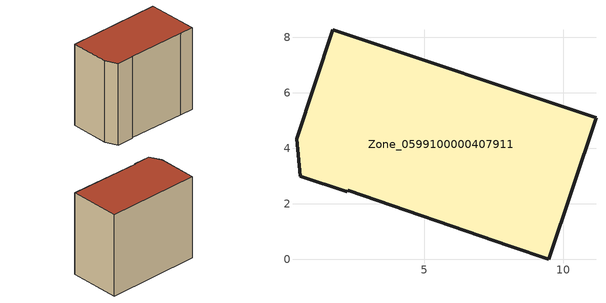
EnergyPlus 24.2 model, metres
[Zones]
Zone_0599100000407911
 floor ground (C_G): 9.49,0 8.1,0.46 2.25,2.49 2.23,2.43 0.53,3 0.39,4.35 1.7,8.27 11.19,5.1 z0
 wall outside (C_F): 9.49,0 11.19,5.1 1.7,8.27 0.39,4.35 0.53,3 2.23,2.43 2.25,2.49 8.1,0.46 9.49,0 z0:8.88
 roof outside (C_R): 8.1,0.46 9.49,0 11.19,5.1 1.7,8.27 0.39,4.35 0.53,3 2.23,2.43 2.25,2.49 z8.88
[BUILDING]
Pand.0599100000407911: North Axis=0; Terrain=City; Loads Convergence Tolerance Value=0.04; Temperature Convergence Tolerance Value=0.4; Solar Distribution=FullExterior; Maximum Number of Warmup Days=25; Minimum Number of Warmup Days=1
[Site:Location]
Rotterdam.The.Hague.AP_ZH_NLD Design_Conditions: Latitude=51.96; Longitude=4.45; Time Zone=1; Elevation=-4.5
[SITE:GROUNDTEMPERATURE:BUILDINGSURFACE]
18, 18, 18, 18, 18, 18, 18, 18, 18, 18, 18, 18
[MATERIAL] Thermal Absorptance=0.9; Solar Absorptance=0.7; Visible Absorptance=0.7
Name | Roughness | Thickness | Conductivity | Density | Specific Heat
G.TC.1992-2005 | MediumSmooth | 0.15 | 0.06 | 540 | 1210
F.TC.1992-2005 | Rough | 0.3 | 0.12 | 1920 | 840
R.TC.1992-2005 | MediumRough | 0.2 | 0.08 | 1500 | 1000
[CONSTRUCTION]
C_G: G.TC.1992-2005
C_F: F.TC.1992-2005
C_R: R.TC.1992-2005
[ZONE]
Zone_0599100000407911: Type=1; Multiplier=1; Ceiling Height=Autocalculate; Volume=Autocalculate; Floor Area=autocalculate; Part of Total Floor Area=Yes
[ZONEINFILTRATION:DESIGNFLOWRATE]
Infil_Zone_0599100000407911: Zone or ZoneList or Space or SpaceList=Zone_0599100000407911; Schedule=AlwaysOn; Design Flow Rate Calculation Method=Flow/Area; Flow Rate per Floor Area=0.0015; Constant Term Coefficient=1; Temperature Term Coefficient=0; Velocity Term Coefficient=0; Velocity Squared Term Coefficient=0
[HVACTEMPLATE:ZONE:IDEALLOADSAIRSYSTEM]
Zone_0599100000407911: Maximum Heating Supply Air Temperature=50; Minimum Cooling Supply Air Temperature=13; Maximum Heating Supply Air Humidity Ratio=0.0156; Minimum Cooling Supply Air Humidity Ratio=0.0077; Heating Limit=NoLimit; Cooling Limit=NoLimit; Dehumidification Control Type=ConstantSensibleHeatRatio; Cooling Sensible Heat Ratio=0.7; Dehumidification Setpoint=60; Humidification Control Type=None; Humidification Setpoint=30; Outdoor Air Method=None; Outdoor Air Flow Rate per Person=0.00944; Outdoor Air Flow Rate per Zone Floor Area=0; Outdoor Air Flow Rate per Zone=0; Demand Controlled Ventilation Type=None; Outdoor Air Economizer Type=NoEconomizer; Heat Recovery Type=None; Sensible Heat Recovery Effectiveness=0.7; Latent Heat Recovery Effectiveness=0.65
[ZONECONTROL:THERMOSTAT]
ThermostatControl_Zone_0599100000407911: Zone or ZoneList=Zone_0599100000407911; Control Type Schedule=DualSetpointControlType; Control 1=Thermostat_Zone_0599100000407911; Temperature Difference Between Cutout And Setpoint=0
[THERMOSTATSETPOINT:DUALSETPOINT]
Thermostat_Zone_0599100000407911: Heating Setpoint Temperature Schedule=HeatingSetpoint_Zone_0599100000407911; Cooling Setpoint Temperature Schedule=CoolingSetpoint_Zone_0599100000407911
[SCHEDULE:COMPACT]
HeatingSetpoint_Zone_0599100000407911: Through: 12/31, For: AllDays, Until: 24:00, 21
CoolingSetpoint_Zone_0599100000407911: Through: 12/31, For: AllDays, Until: 24:00, 24
DualSetpointControlType: Through: 12/31, For: AllDays, Until: 24:00, 4
AlwaysOn: Through: 12/31, For: AllDays, Until: 24:00, 1
